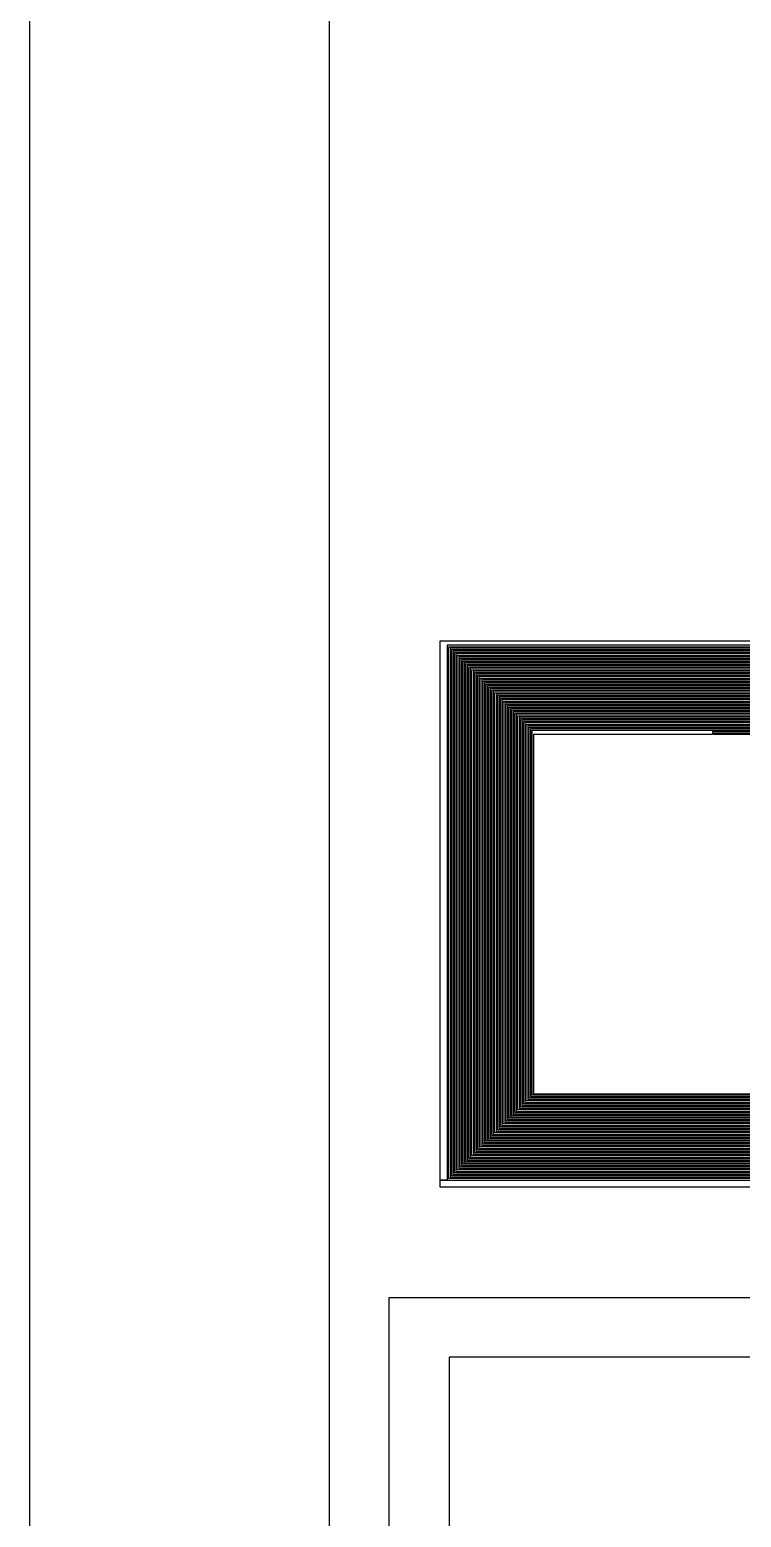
# Model space of a CAD drawing. Extents: x -2500 to 2500, y -2500 to 2500.
# Drawn here: x -2500 to -1906, y 16 to 1258 of the extents above; entities that cross this region are included whole.
import ezdxf

# ---------------------------------------------------------------- set-up
doc = ezdxf.new("R2010")
doc.units = 0
doc.layers.add('L0D0', color=1, linetype='CONTINUOUS')

msp = doc.modelspace()

# ---------------------------------------------------------------- linework, layer by layer
at = {"layer": 'L0D0'}
msp.add_lwpolyline([(-2500, -2500), (-2500, -2250), (-2250, -2250), (2250, -2250), (2250, 2250), (-2250, 2250), (-2250, -2250), (-2500, -2250), (-2500, 2500), (2500, 2500), (2500, -2500)], close=True, dxfattribs=at)
for points in [[(-1705.2, 744.4), (-2151.6, 744.4), (-2151.6, 298), (-2157.6, 298), (-2157.6, 748), (-1701.6, 748)], [(-1708.8, 299.2), (-2150.4, 299.2), (-2150.4, 743.2), (-1706.4, 743.2)], [(-1707.6, 742), (-2149.2, 742), (-2149.2, 300.4), (-1710, 300.4)], [(-1711.2, 301.6), (-2148, 301.6), (-2148, 740.8), (-1708.8, 740.8)], [(-1710, 739.6), (-2146.8, 739.6), (-2146.8, 302.8), (-1712.4, 302.8)], [(-1713.6, 304), (-2145.6, 304), (-2145.6, 738.4), (-1711.2, 738.4)], [(-1712.4, 737.2), (-2144.4, 737.2), (-2144.4, 305.2), (-1714.8, 305.2)], [(-1716, 306.4), (-2143.2, 306.4), (-2143.2, 736), (-1713.6, 736)], [(-1714.8, 734.8), (-2142, 734.8), (-2142, 307.6), (-1717.2, 307.6)], [(-1718.4, 308.8), (-2140.8, 308.8), (-2140.8, 733.6), (-1716, 733.6)], [(-1717.2, 732.4), (-2139.6, 732.4), (-2139.6, 310), (-1719.6, 310)], [(-1720.8, 311.2), (-2138.4, 311.2), (-2138.4, 731.2), (-1718.4, 731.2)], [(-1719.6, 730), (-2137.2, 730), (-2137.2, 312.4), (-1722, 312.4)], [(-1723.2, 313.6), (-2136, 313.6), (-2136, 728.8), (-1720.8, 728.8)], [(-1722, 727.6), (-2134.8, 727.6), (-2134.8, 314.8), (-1724.4, 314.8)], [(-1725.6, 316), (-2133.6, 316), (-2133.6, 726.4), (-1723.2, 726.4)], [(-1724.4, 725.2), (-2132.4, 725.2), (-2132.4, 317.2), (-1726.8, 317.2)], [(-1728, 318.4), (-2131.2, 318.4), (-2131.2, 724), (-1725.6, 724)], [(-1726.8, 722.8), (-2130, 722.8), (-2130, 319.6), (-1729.2, 319.6)], [(-1730.4, 320.8), (-2128.8, 320.8), (-2128.8, 721.6), (-1728, 721.6)], [(-1729.2, 720.4), (-2127.6, 720.4), (-2127.6, 322), (-1731.6, 322)], [(-1732.8, 323.2), (-2126.4, 323.2), (-2126.4, 719.2), (-1730.4, 719.2)], [(-1731.6, 718), (-2125.2, 718), (-2125.2, 324.4), (-1734, 324.4)], [(-1735.2, 325.6), (-2124, 325.6), (-2124, 716.8), (-1732.8, 716.8)], [(-1734, 715.6), (-2122.8, 715.6), (-2122.8, 326.8), (-1736.4, 326.8)], [(-1737.6, 328), (-2121.6, 328), (-2121.6, 714.4), (-1735.2, 714.4)], [(-1736.4, 713.2), (-2120.4, 713.2), (-2120.4, 329.2), (-1738.8, 329.2)], [(-1740, 330.4), (-2119.2, 330.4), (-2119.2, 712), (-1737.6, 712)], [(-1738.8, 710.8), (-2118, 710.8), (-2118, 331.6), (-1741.2, 331.6)], [(-1742.4, 332.8), (-2116.8, 332.8), (-2116.8, 709.6), (-1740, 709.6)], [(-1741.2, 708.4), (-2115.6, 708.4), (-2115.6, 334), (-1743.6, 334)], [(-1744.8, 335.2), (-2114.4, 335.2), (-2114.4, 707.2), (-1742.4, 707.2)], [(-1743.6, 706), (-2113.2, 706), (-2113.2, 336.4), (-1746, 336.4)], [(-1747.2, 337.6), (-2112, 337.6), (-2112, 704.8), (-1744.8, 704.8)], [(-1746, 703.6), (-2110.8, 703.6), (-2110.8, 338.8), (-1748.4, 338.8)], [(-1749.6, 340), (-2109.6, 340), (-2109.6, 702.4), (-1747.2, 702.4)], [(-1748.4, 701.2), (-2108.4, 701.2), (-2108.4, 341.2), (-1750.8, 341.2)], [(-1752, 342.4), (-2107.2, 342.4), (-2107.2, 700), (-1749.6, 700)], [(-1750.8, 698.8), (-2106, 698.8), (-2106, 343.6), (-1753.2, 343.6)], [(-1754.4, 344.8), (-2104.8, 344.8), (-2104.8, 697.6), (-1752, 697.6)], [(-1753.2, 696.4), (-2103.6, 696.4), (-2103.6, 346), (-1755.6, 346)], [(-1756.8, 347.2), (-2102.4, 347.2), (-2102.4, 695.2), (-1754.4, 695.2)], [(-1755.6, 694), (-2101.2, 694), (-2101.2, 348.4), (-1758, 348.4)], [(-1759.2, 349.6), (-2100, 349.6), (-2100, 692.8), (-1756.8, 692.8)], [(-1758, 691.6), (-2098.8, 691.6), (-2098.8, 350.8), (-1760.4, 350.8)], [(-1761.6, 352), (-2097.6, 352), (-2097.6, 690.4), (-1759.2, 690.4)], [(-1760.4, 689.2), (-2096.4, 689.2), (-2096.4, 353.2), (-1762.8, 353.2)], [(-1764, 354.4), (-2095.2, 354.4), (-2095.2, 688), (-1761.6, 688)], [(-1762.8, 686.8), (-2094, 686.8), (-2094, 355.6), (-1765.2, 355.6)], [(-1766.4, 356.8), (-2092.8, 356.8), (-2092.8, 685.6), (-1764, 685.6)], [(-1765.2, 684.4), (-2091.6, 684.4), (-2091.6, 358), (-1767.6, 358)], [(-1768.8, 359.2), (-2090.4, 359.2), (-2090.4, 683.2), (-1766.4, 683.2)], [(-1767.6, 682), (-2089.2, 682), (-2089.2, 360.4), (-1770, 360.4)], [(-1771.2, 361.6), (-2088, 361.6), (-2088, 680.8), (-1768.8, 680.8)], [(-1770, 679.6), (-2086.8, 679.6), (-2086.8, 362.8), (-1772.4, 362.8)], [(-1773.6, 364), (-2085.6, 364), (-2085.6, 678.4), (-1771.2, 678.4)], [(-1772.4, 677.2), (-2084.4, 677.2), (-2084.4, 365.2), (-1774.8, 365.2)], [(-1776, 366.4), (-2083.2, 366.4), (-2083.2, 676), (-1773.6, 676)], [(-1774.8, 674.8), (-2082, 674.8), (-2082, 367.6), (-1777.2, 367.6)], [(-1778.4, 368.8), (-2080.8, 368.8), (-2080.8, 673.6), (-1776, 673.6)], [(-1777.2, 672.4), (-1930.2, 672.4), (-1930.2, 670), (-2079.6, 670), (-2079.6, 370), (-1779.6, 370)], [(-1779.6, 670), (-1929, 670), (-1929, 671.2), (-1778.4, 671.2)], [(-1701.6, 292), (-2157.6, 292), (-2157.6, 298), (-2151.6, 298), (-1707.6, 298)], [(1750, 9), (-1750, 9), (-1850, 150), (-2150, 150), (-2150, -150), (-2200, -150), (-2200, 200), (-1850, 200), (-1750, 21), (1750, 21)]]:
    msp.add_lwpolyline(points, dxfattribs=at)

doc.saveas('drawing.dxf')
